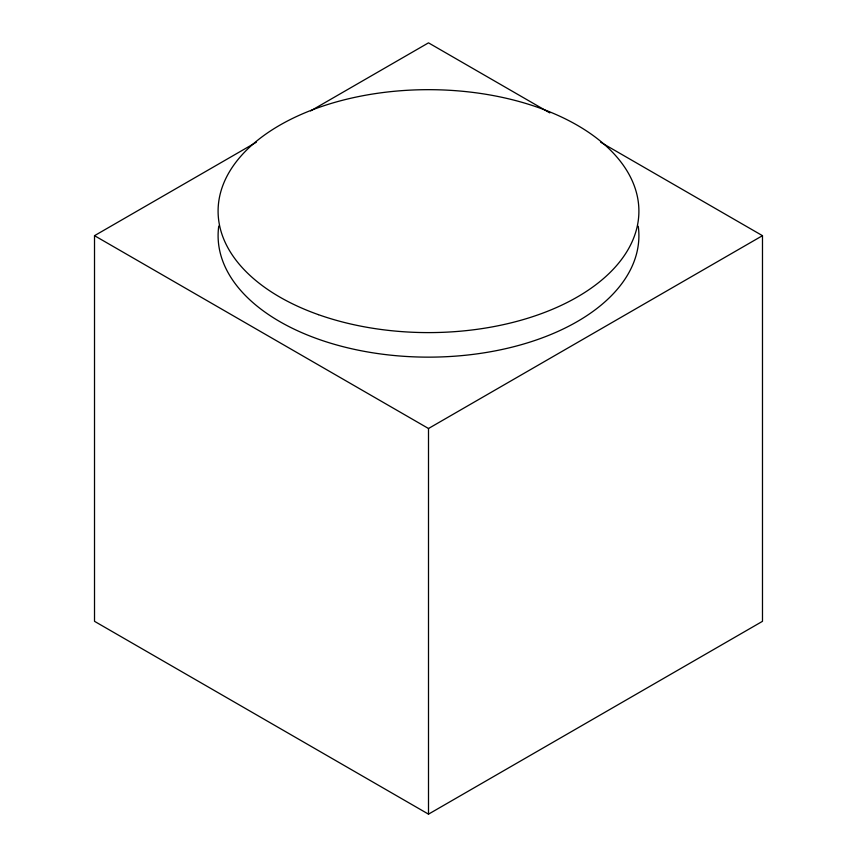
<?xml version="1.0" encoding="UTF-8"?>
<svg xmlns="http://www.w3.org/2000/svg" width="857" height="857" viewBox="0 0 857 857"><rect width="100%" height="100%" fill="white"/><g stroke="black" fill="none" stroke-linecap="round" stroke-linejoin="round"><path stroke-width="1.29" d="M600.693 142.262L762.484 235.675L762.484 621.325L428.5 814.15L94.516 621.325L94.516 235.675L256.307 142.262M310.62 110.907L428.5 42.85L549.84 112.91M94.516 235.675L428.5 428.5L762.484 235.675M428.5 428.5L428.5 814.15M638.261 226.237A210.404 121.469 0 0 1 428.339 357.144A210.404 121.469 0 0 1 218.76 226.044M318.429 314.658A210.404 121.469 0 0 0 638.819 214.411A210.404 121.469 0 0 0 328.252 104.34A210.404 121.469 0 0 0 318.429 314.658"/></g></svg>
